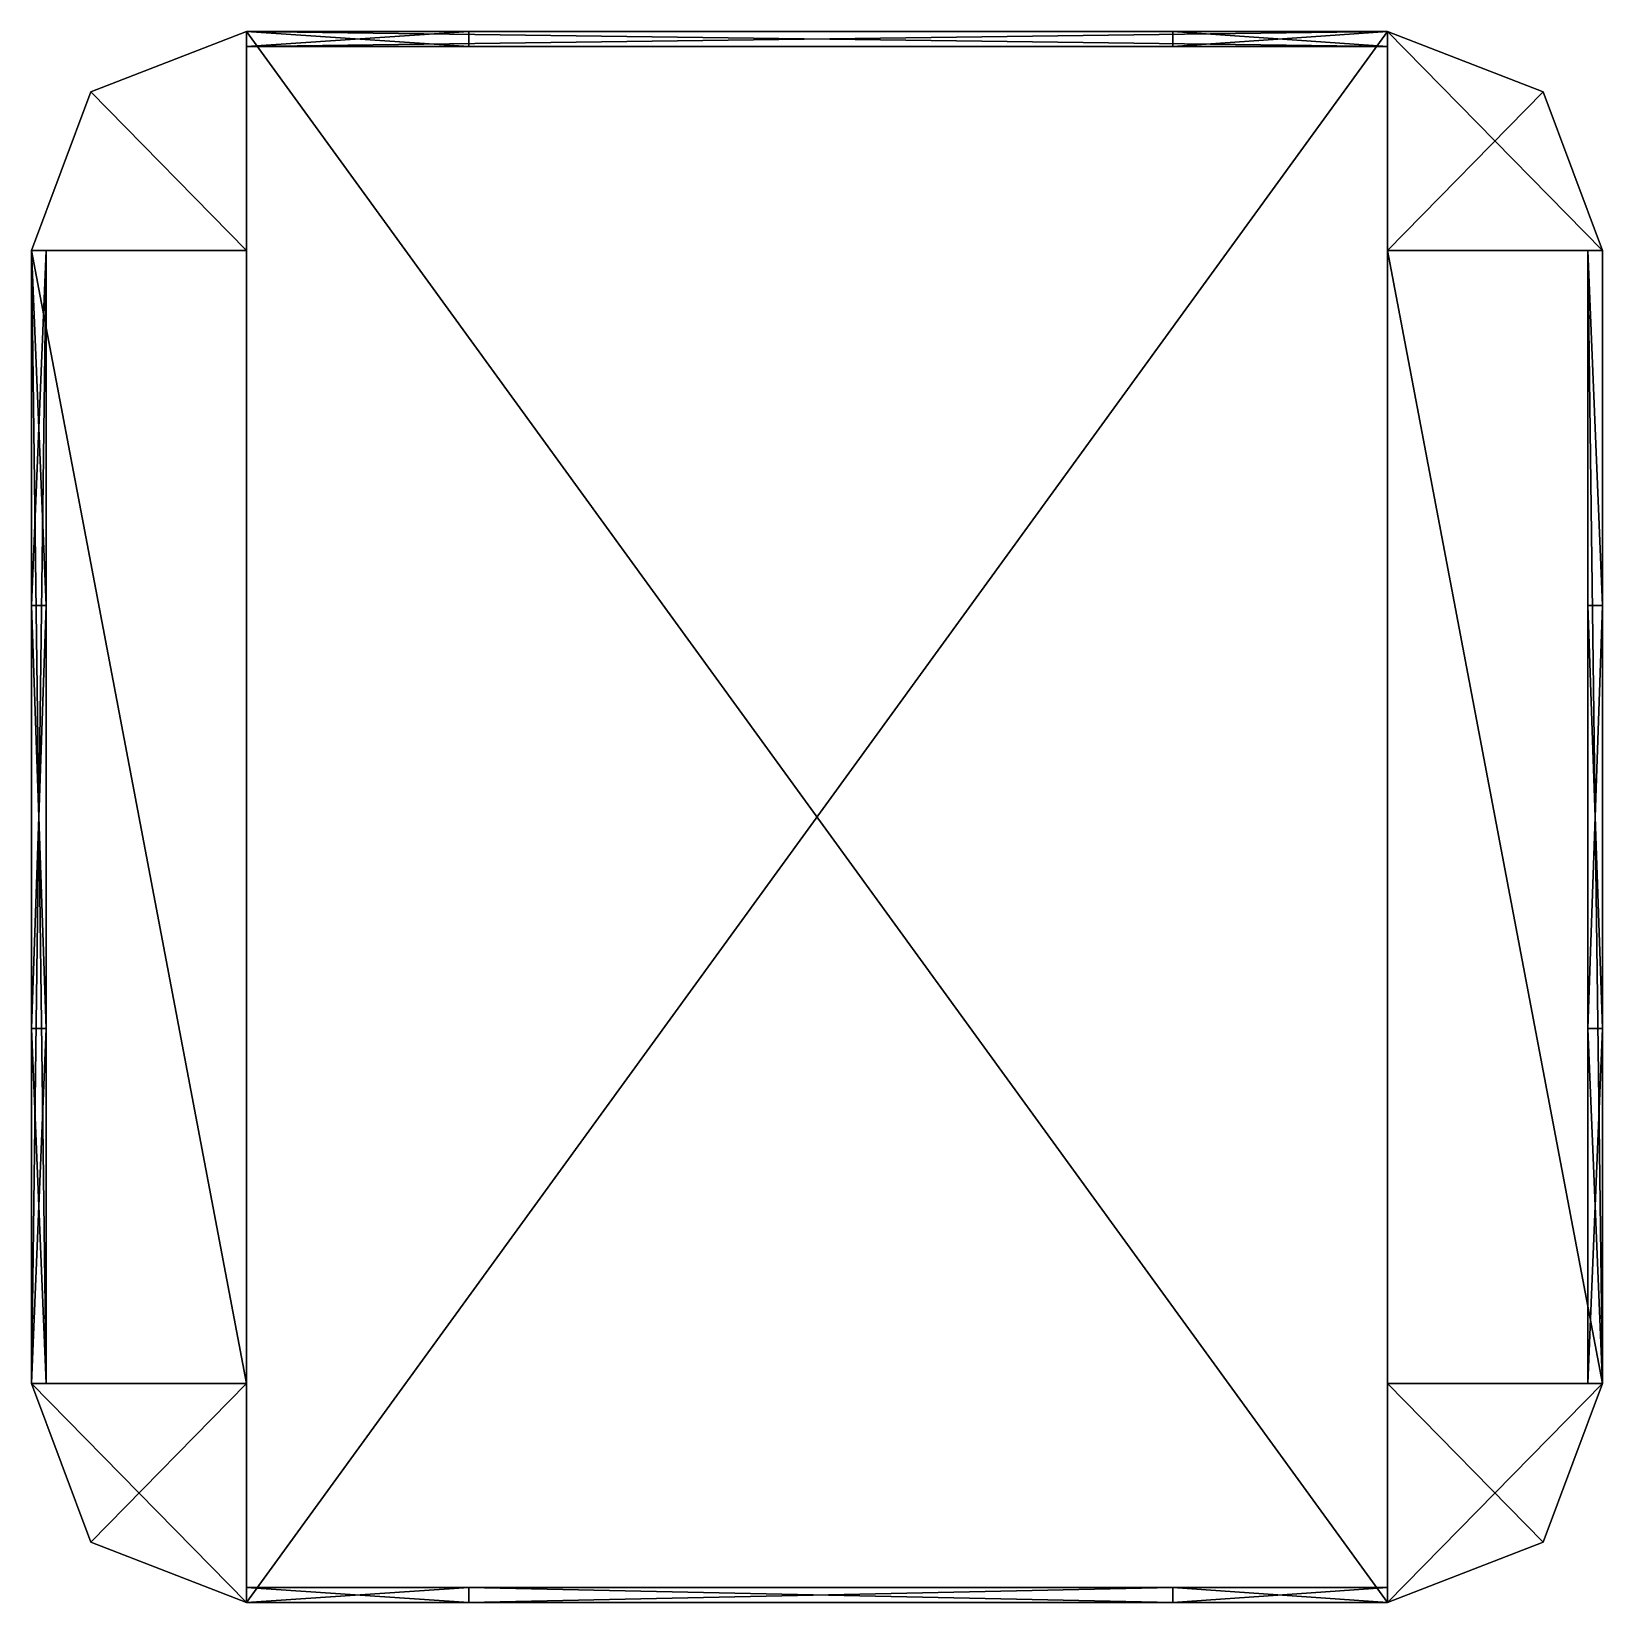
# Model space of a CAD drawing. Extents: x -768 to 1408, y -2048 to 918.
# Drawn here: x 512 to 768, y -128 to 128 of the extents above; entities that cross this region are included whole.
import ezdxf

# ---------------------------------------------------------------- set-up
doc = ezdxf.new("R2010")
doc.units = 0

msp = doc.modelspace()

# ---------------------------------------------------------------- meshes
at = {"layer": 'OBJECT267', "color": 50}
mesh = msp.add_polyface(dxfattribs=at)
corners = [(512, -34.461502, 87.172401), (512, 34.460938, 87.172401), (514.414978, 34.460938, 87.172401), (514.414978, -34.461502, 87.172401), (512, 34.460938, 40.827599), (512, -34.461502, 40.827599), (514.414978, -34.461502, 40.827599), (514.414978, 34.460938, 40.827599)]
mesh.append_faces([[corners[k] for k in face] for face in [(1, 3, 0), (5, 7, 4), (4, 0, 5), (6, 2, 7), (7, 1, 4), (5, 3, 6)]], dxfattribs={"vtx0": -1})
mesh.append_faces([[corners[k] for k in face] for face in [(1, 2, 3), (5, 6, 7), (4, 1, 0), (6, 3, 2), (7, 2, 1), (5, 0, 3)]], dxfattribs={"vtx2": -1})
at = {"layer": 'OBJECT268', "color": 50}
mesh = msp.add_polyface(dxfattribs=at)
corners = [(547.018982, -92.307701), (512, -92.307701), (521.658264, -118.153625), (547.018982, -128), (547.018982, -128, 128), (521.658264, -118.153625, 128), (512, -92.307701, 128), (547.018982, -92.307701, 128)]
mesh.append_faces([[corners[k] for k in face] for face in [(1, 3, 0), (5, 7, 4), (2, 4, 3), (1, 5, 2), (0, 6, 1), (3, 7, 0)]], dxfattribs={"vtx0": -1})
mesh.append_faces([[corners[k] for k in face] for face in [(1, 2, 3), (5, 6, 7), (2, 5, 4), (1, 6, 5), (0, 7, 6), (3, 4, 7)]], dxfattribs={"vtx2": -1})
at = {"layer": 'OBJECT269', "color": 50}
mesh = msp.add_polyface(dxfattribs=at)
corners = [(732.981018, -92.307701), (732.981018, -128), (758.339294, -118.154045), (768, -92.307701), (768, -92.307701, 128), (758.339294, -118.154045, 128), (732.981018, -128, 128), (732.981018, -92.307701, 128)]
mesh.append_faces([[corners[k] for k in face] for face in [(1, 3, 0), (5, 7, 4), (2, 4, 3), (1, 5, 2), (0, 6, 1), (3, 7, 0)]], dxfattribs={"vtx0": -1})
mesh.append_faces([[corners[k] for k in face] for face in [(1, 2, 3), (5, 6, 7), (2, 5, 4), (1, 6, 5), (0, 7, 6), (3, 4, 7)]], dxfattribs={"vtx2": -1})
at = {"layer": 'OBJECT270', "color": 50}
mesh = msp.add_polyface(dxfattribs=at)
corners = [(583.246094, -128, 125.792999), (547.018982, -128, 125.792999), (547.018982, -125.538002, 125.792999), (583.246094, -125.538002, 125.792999), (583.246094, -125.538002, 2.2069), (547.018982, -125.538002, 2.2069), (547.018982, -128, 2.2069), (583.246094, -128, 2.2069)]
mesh.append_faces([[corners[k] for k in face] for face in [(1, 3, 0), (5, 7, 4), (6, 0, 7), (4, 2, 5), (7, 3, 4), (5, 1, 6)]], dxfattribs={"vtx0": -1})
mesh.append_faces([[corners[k] for k in face] for face in [(1, 2, 3), (5, 6, 7), (6, 1, 0), (4, 3, 2), (7, 0, 3), (5, 2, 1)]], dxfattribs={"vtx2": -1})
at = {"layer": 'OBJECT271', "color": 50}
mesh = msp.add_polyface(dxfattribs=at)
corners = [(732.981018, -128, 125.792999), (697.960938, -128, 125.792999), (697.960938, -125.538002, 125.792999), (732.981018, -125.538002, 125.792999), (732.981018, -125.538002, 2.2069), (697.960938, -125.538002, 2.2069), (697.960938, -128, 2.2069), (732.981018, -128, 2.2069)]
mesh.append_faces([[corners[k] for k in face] for face in [(1, 3, 0), (5, 7, 4), (6, 0, 7), (4, 2, 5), (5, 1, 6), (7, 3, 4)]], dxfattribs={"vtx0": -1})
mesh.append_faces([[corners[k] for k in face] for face in [(1, 2, 3), (5, 6, 7), (6, 1, 0), (4, 3, 2), (5, 2, 1), (7, 0, 3)]], dxfattribs={"vtx2": -1})
at = {"layer": 'OBJECT272', "color": 50}
mesh = msp.add_polyface(dxfattribs=at)
corners = [(758.339905, 118.153442), (732.981018, 128), (732.981018, 92.307701), (768, 92.307701), (732.981018, 128, 128), (758.339905, 118.153442, 128), (768, 92.307701, 128), (732.981018, 92.307701, 128)]
mesh.append_faces([[corners[k] for k in face] for face in [(1, 3, 0), (5, 7, 4), (0, 4, 1), (3, 5, 0), (2, 6, 3), (1, 7, 2)]], dxfattribs={"vtx0": -1})
mesh.append_faces([[corners[k] for k in face] for face in [(1, 2, 3), (5, 6, 7), (0, 5, 4), (3, 6, 5), (2, 7, 6), (1, 4, 7)]], dxfattribs={"vtx2": -1})
at = {"layer": 'OBJECT273', "color": 50}
mesh = msp.add_polyface(dxfattribs=at)
corners = [(547.018982, 128), (521.659729, 118.154045), (512, 92.307701), (547.018982, 92.307701), (512, 92.307701, 128), (521.659729, 118.154045, 128), (547.018982, 128, 128), (547.018982, 92.307701, 128)]
mesh.append_faces([[corners[k] for k in face] for face in [(1, 3, 0), (5, 7, 4), (1, 4, 2), (0, 5, 1), (3, 6, 0), (2, 7, 3)]], dxfattribs={"vtx0": -1})
mesh.append_faces([[corners[k] for k in face] for face in [(1, 2, 3), (5, 6, 7), (1, 5, 4), (0, 6, 5), (3, 7, 6), (2, 4, 7)]], dxfattribs={"vtx2": -1})
at = {"layer": 'OBJECT274', "color": 50}
mesh = msp.add_polyface(dxfattribs=at)
corners = [(697.961975, -128, 12.1379), (583.246094, -128, 12.1379), (583.246094, -125.538002, 12.1379), (697.961975, -125.538002, 12.1379), (583.246094, -128, 2.2069), (697.961975, -128, 2.2069), (697.961975, -125.538002, 2.2069), (583.246094, -125.538002, 2.2069)]
mesh.append_faces([[corners[k] for k in face] for face in [(1, 3, 0), (1, 5, 4), (3, 7, 6), (2, 4, 7), (0, 6, 5), (7, 5, 6)]], dxfattribs={"vtx0": -1})
mesh.append_faces([[corners[k] for k in face] for face in [(1, 2, 3), (1, 0, 5), (3, 2, 7), (2, 1, 4), (0, 3, 6), (7, 4, 5)]], dxfattribs={"vtx2": -1})
at = {"layer": 'OBJECT275', "color": 50}
mesh = msp.add_polyface(dxfattribs=at)
corners = [(697.961975, -128, 125.792999), (583.246094, -128, 125.792999), (583.246094, -125.538002, 125.792999), (697.961975, -125.538002, 125.792999), (583.246094, -128, 115.862), (697.961975, -128, 115.862), (697.961975, -125.538002, 115.862), (583.246094, -125.538002, 115.862)]
mesh.append_faces([[corners[k] for k in face] for face in [(1, 3, 0), (1, 5, 4), (3, 7, 6), (2, 4, 7), (0, 6, 5), (7, 5, 6)]], dxfattribs={"vtx0": -1})
mesh.append_faces([[corners[k] for k in face] for face in [(1, 2, 3), (1, 0, 5), (3, 2, 7), (2, 1, 4), (0, 3, 6), (7, 4, 5)]], dxfattribs={"vtx2": -1})
at = {"layer": 'OBJECT276', "color": 50}
mesh = msp.add_polyface(dxfattribs=at)
corners = [(765.585938, -34.461502, 87.172401), (765.585938, 34.460938, 87.172401), (768, 34.460938, 87.172401), (768, -34.461502, 87.172401), (765.585938, 34.460938, 40.827599), (765.585938, -34.461502, 40.827599), (768, -34.461502, 40.827599), (768, 34.460938, 40.827599)]
mesh.append_faces([[corners[k] for k in face] for face in [(1, 3, 0), (5, 7, 4), (4, 0, 5), (6, 2, 7), (7, 1, 4), (5, 3, 6)]], dxfattribs={"vtx0": -1})
mesh.append_faces([[corners[k] for k in face] for face in [(1, 2, 3), (5, 6, 7), (4, 1, 0), (6, 3, 2), (7, 2, 1), (5, 0, 3)]], dxfattribs={"vtx2": -1})
at = {"layer": 'OBJECT277', "color": 50}
mesh = msp.add_polyface(dxfattribs=at)
corners = [(765.585938, -92.307709, 125.792999), (765.585938, 92.308594, 125.792999), (768, 92.308594, 125.792999), (768, -92.307709, 125.792999), (765.585022, 92.308594, 87.172401), (765.585022, -92.307709, 87.172401), (768, 92.307701, 87.172401), (768, -92.307709, 87.172401)]
mesh.append_faces([[corners[k] for k in face] for face in [(1, 3, 0), (1, 5, 4), (2, 4, 6), (3, 6, 7), (0, 7, 5), (4, 7, 6)]], dxfattribs={"vtx0": -1})
mesh.append_faces([[corners[k] for k in face] for face in [(1, 2, 3), (1, 0, 5), (2, 1, 4), (3, 2, 6), (0, 3, 7), (4, 5, 7)]], dxfattribs={"vtx2": -1})
at = {"layer": 'OBJECT278', "color": 50}
mesh = msp.add_polyface(dxfattribs=at)
corners = [(768, 92.308594, 2.2069), (765.585938, 92.308594, 2.2069), (765.585938, -92.307709, 2.2069), (768, -92.307709, 2.2069), (765.585022, -92.307709, 40.827599), (765.585022, 92.308594, 40.827599), (768, 92.307701, 40.827599), (768, -92.307709, 40.827599)]
mesh.append_faces([[corners[k] for k in face] for face in [(1, 3, 0), (2, 5, 4), (1, 6, 5), (0, 7, 6), (3, 4, 7), (5, 7, 4)]], dxfattribs={"vtx0": -1})
mesh.append_faces([[corners[k] for k in face] for face in [(1, 2, 3), (2, 1, 5), (1, 0, 6), (0, 3, 7), (3, 2, 4), (5, 6, 7)]], dxfattribs={"vtx2": -1})
at = {"layer": 'OBJECT279', "color": 50}
mesh = msp.add_polyface(dxfattribs=at)
corners = [(765.585022, 34.461498, 40.827599), (765.585022, 92.308594, 40.827599), (765.585022, 92.308594, 87.171875), (765.585022, 34.461498, 87.171875), (768, 92.307701, 40.827599), (768, 92.307701, 87.171875), (768, 34.461498, 40.827599), (768, 34.461498, 87.171875)]
mesh.append_faces([[corners[k] for k in face] for face in [(1, 3, 0), (1, 5, 2), (4, 7, 5), (2, 7, 3), (1, 6, 4), (6, 3, 7)]], dxfattribs={"vtx0": -1})
mesh.append_faces([[corners[k] for k in face] for face in [(1, 2, 3), (1, 4, 5), (4, 6, 7), (2, 5, 7), (1, 0, 6), (6, 0, 3)]], dxfattribs={"vtx2": -1})
at = {"layer": 'OBJECT280', "color": 50}
mesh = msp.add_polyface(dxfattribs=at)
corners = [(765.585022, -92.308594, 87.171875), (765.585022, -92.308594, 40.827599), (765.585022, -34.461498, 40.827599), (765.585022, -34.461498, 87.171875), (768, -34.461498, 40.827599), (768, -92.308594, 40.827599), (768, -92.308594, 87.171875), (768, -34.461498, 87.171875)]
mesh.append_faces([[corners[k] for k in face] for face in [(1, 3, 0), (5, 7, 4), (5, 0, 6), (3, 6, 0), (1, 4, 2), (2, 7, 3)]], dxfattribs={"vtx0": -1})
mesh.append_faces([[corners[k] for k in face] for face in [(1, 2, 3), (5, 6, 7), (5, 1, 0), (3, 7, 6), (1, 5, 4), (2, 4, 7)]], dxfattribs={"vtx2": -1})
at = {"layer": 'OBJECT281', "color": 50}
mesh = msp.add_polyface(dxfattribs=at)
corners = [(514.414978, -92.307709, 87.172401), (514.414978, -92.307709, 125.792969), (514.414978, 92.308594, 125.792969), (514.414978, 92.308594, 87.172401), (512, -92.307709, 125.792999), (512, 92.308594, 125.792999), (512, 92.307701, 87.172401), (512, -92.307709, 87.172401)]
mesh.append_faces([[corners[k] for k in face] for face in [(1, 3, 0), (5, 1, 4), (2, 6, 3), (5, 7, 6), (0, 4, 1), (3, 7, 0)]], dxfattribs={"vtx0": -1})
mesh.append_faces([[corners[k] for k in face] for face in [(1, 2, 3), (5, 2, 1), (2, 5, 6), (5, 4, 7), (0, 7, 4), (3, 6, 7)]], dxfattribs={"vtx2": -1})
at = {"layer": 'OBJECT282', "color": 50}
mesh = msp.add_polyface(dxfattribs=at)
corners = [(514.414978, 92.308594, 40.827599), (514.414978, 92.308594, 2.207031), (514.414978, -92.307709, 2.207031), (514.414978, -92.307709, 40.827599), (512, 92.308594, 2.2069), (512, -92.307709, 2.2069), (512, 92.307701, 40.827599), (512, -92.307709, 40.827599)]
mesh.append_faces([[corners[k] for k in face] for face in [(1, 3, 0), (1, 5, 2), (4, 0, 6), (5, 6, 7), (2, 7, 3), (6, 3, 7)]], dxfattribs={"vtx0": -1})
mesh.append_faces([[corners[k] for k in face] for face in [(1, 2, 3), (1, 4, 5), (4, 1, 0), (5, 4, 6), (2, 5, 7), (6, 0, 3)]], dxfattribs={"vtx2": -1})
at = {"layer": 'OBJECT283', "color": 50}
mesh = msp.add_polyface(dxfattribs=at)
corners = [(514.414978, 92.308594, 87.171875), (514.414978, 92.308594, 40.827599), (514.414978, 34.461498, 40.827599), (514.414978, 34.461498, 87.171875), (512, 92.307701, 87.171875), (512, 92.307701, 40.827599), (512, 34.461498, 40.827599), (512, 34.461498, 87.171875)]
mesh.append_faces([[corners[k] for k in face] for face in [(1, 3, 0), (5, 0, 4), (5, 7, 6), (4, 3, 7), (1, 6, 2), (2, 7, 3)]], dxfattribs={"vtx0": -1})
mesh.append_faces([[corners[k] for k in face] for face in [(1, 2, 3), (5, 1, 0), (5, 4, 7), (4, 0, 3), (1, 5, 6), (2, 6, 7)]], dxfattribs={"vtx2": -1})
at = {"layer": 'OBJECT284', "color": 50}
mesh = msp.add_polyface(dxfattribs=at)
corners = [(514.414978, -34.461498, 40.827599), (514.414978, -92.308594, 40.827599), (514.414978, -92.308594, 87.171875), (514.414978, -34.461498, 87.171875), (512, -92.308594, 87.171875), (512, -92.308594, 40.827599), (512, -34.461498, 40.827599), (512, -34.461498, 87.171875)]
mesh.append_faces([[corners[k] for k in face] for face in [(1, 3, 0), (5, 7, 4), (1, 4, 2), (7, 2, 4), (5, 0, 6), (6, 3, 7)]], dxfattribs={"vtx0": -1})
mesh.append_faces([[corners[k] for k in face] for face in [(1, 2, 3), (5, 6, 7), (1, 5, 4), (7, 3, 2), (5, 1, 0), (6, 0, 3)]], dxfattribs={"vtx2": -1})
at = {"layer": 'OBJECT285', "color": 50}
mesh = msp.add_polyface(dxfattribs=at)
corners = [(732.980469, 125.538002, 87.171875), (732.980469, 125.538002, 40.827599), (697.961975, 125.538002, 40.827599), (697.961975, 125.538002, 87.171875), (697.961975, 128, 40.827599), (732.980469, 128, 40.827599), (732.980469, 128, 87.171875), (697.961975, 128, 87.171875)]
mesh.append_faces([[corners[k] for k in face] for face in [(1, 3, 0), (5, 7, 4), (5, 0, 6), (3, 6, 0), (4, 1, 5), (2, 7, 3)]], dxfattribs={"vtx0": -1})
mesh.append_faces([[corners[k] for k in face] for face in [(1, 2, 3), (5, 6, 7), (5, 1, 0), (3, 7, 6), (4, 2, 1), (2, 4, 7)]], dxfattribs={"vtx2": -1})
at = {"layer": 'OBJECT286', "color": 50}
mesh = msp.add_polyface(dxfattribs=at)
corners = [(583.244995, 125.538002, 40.827599), (547.019531, 125.538002, 40.827599), (547.019531, 125.538002, 87.171875), (583.244995, 125.538002, 87.171875), (547.019531, 128, 87.171875), (547.019531, 128, 40.827599), (583.244995, 128, 40.827599), (583.244995, 128, 87.171875)]
mesh.append_faces([[corners[k] for k in face] for face in [(1, 3, 0), (5, 7, 4), (1, 4, 2), (2, 7, 3), (5, 0, 6), (6, 3, 7)]], dxfattribs={"vtx0": -1})
mesh.append_faces([[corners[k] for k in face] for face in [(1, 2, 3), (5, 6, 7), (1, 5, 4), (2, 4, 7), (5, 1, 0), (6, 0, 3)]], dxfattribs={"vtx2": -1})
at = {"layer": 'OBJECT287', "color": 50}
mesh = msp.add_polyface(dxfattribs=at)
corners = [(547.019531, 125.538002, 115.862), (547.019531, 125.538002, 125.792969), (732.981018, 125.538002, 125.792969), (732.981018, 125.538002, 115.862), (732.981018, 128, 115.862), (732.981018, 128, 125.792969), (547.019531, 128, 125.792969), (547.019531, 128, 115.862)]
mesh.append_faces([[corners[k] for k in face] for face in [(1, 3, 0), (5, 7, 4), (1, 5, 2), (0, 6, 1), (4, 2, 5), (7, 3, 4)]], dxfattribs={"vtx0": -1})
mesh.append_faces([[corners[k] for k in face] for face in [(1, 2, 3), (5, 6, 7), (1, 6, 5), (0, 7, 6), (4, 3, 2), (7, 0, 3)]], dxfattribs={"vtx2": -1})
at = {"layer": 'OBJECT288', "color": 50}
mesh = msp.add_polyface(dxfattribs=at)
corners = [(583.244995, 125.538002, 87.171875), (547.019531, 125.538002, 87.171875), (547.019531, 125.538002, 115.862), (583.244995, 125.538002, 115.862), (547.019531, 128, 115.862), (547.019531, 128, 87.171875), (583.244995, 128, 87.171875), (583.244995, 128, 115.862)]
mesh.append_faces([[corners[k] for k in face] for face in [(1, 3, 0), (5, 7, 4), (1, 4, 2), (5, 0, 6), (2, 7, 3), (6, 3, 7)]], dxfattribs={"vtx0": -1})
mesh.append_faces([[corners[k] for k in face] for face in [(1, 2, 3), (5, 6, 7), (1, 5, 4), (5, 1, 0), (2, 4, 7), (6, 0, 3)]], dxfattribs={"vtx2": -1})
at = {"layer": 'OBJECT289', "color": 50}
mesh = msp.add_polyface(dxfattribs=at)
corners = [(732.980469, 125.538002, 115.862), (732.980469, 125.538002, 87.171875), (697.961975, 125.538002, 87.171875), (697.961975, 125.538002, 115.862), (697.961975, 128, 87.171875), (732.980469, 128, 87.171875), (732.980469, 128, 115.862), (697.961975, 128, 115.862)]
mesh.append_faces([[corners[k] for k in face] for face in [(1, 3, 0), (5, 7, 4), (5, 0, 6), (4, 1, 5), (3, 6, 0), (2, 7, 3)]], dxfattribs={"vtx0": -1})
mesh.append_faces([[corners[k] for k in face] for face in [(1, 2, 3), (5, 6, 7), (5, 1, 0), (4, 2, 1), (3, 7, 6), (2, 4, 7)]], dxfattribs={"vtx2": -1})
at = {"layer": 'OBJECT290', "color": 50}
mesh = msp.add_polyface(dxfattribs=at)
corners = [(732.981018, 125.538002, 12.1379), (732.981018, 125.538002, 2.207031), (547.019531, 125.538002, 2.207031), (547.019531, 125.538002, 12.1379), (547.019531, 128, 12.1379), (547.019531, 128, 2.207031), (732.981018, 128, 2.207031), (732.981018, 128, 12.1379)]
mesh.append_faces([[corners[k] for k in face] for face in [(1, 3, 0), (5, 7, 4), (5, 1, 6), (2, 4, 3), (6, 0, 7), (3, 7, 0)]], dxfattribs={"vtx0": -1})
mesh.append_faces([[corners[k] for k in face] for face in [(1, 2, 3), (5, 6, 7), (5, 2, 1), (2, 5, 4), (6, 1, 0), (3, 4, 7)]], dxfattribs={"vtx2": -1})
at = {"layer": 'OBJECT291', "color": 50}
mesh = msp.add_polyface(dxfattribs=at)
corners = [(583.244995, 125.538002, 12.1379), (547.019531, 125.538002, 12.1379), (547.019531, 125.538002, 40.828125), (583.244995, 125.538002, 40.828125), (547.019531, 128, 40.828125), (547.019531, 128, 12.1379), (583.244995, 128, 12.1379), (583.244995, 128, 40.828125)]
mesh.append_faces([[corners[k] for k in face] for face in [(1, 3, 0), (5, 7, 4), (1, 4, 2), (2, 7, 3), (5, 0, 6), (6, 3, 7)]], dxfattribs={"vtx0": -1})
mesh.append_faces([[corners[k] for k in face] for face in [(1, 2, 3), (5, 6, 7), (1, 5, 4), (2, 4, 7), (5, 1, 0), (6, 0, 3)]], dxfattribs={"vtx2": -1})
at = {"layer": 'OBJECT292', "color": 50}
mesh = msp.add_polyface(dxfattribs=at)
corners = [(732.980469, 125.538002, 40.828125), (732.980469, 125.538002, 12.1379), (697.961975, 125.538002, 12.1379), (697.961975, 125.538002, 40.828125), (697.961975, 128, 12.1379), (732.980469, 128, 12.1379), (732.980469, 128, 40.828125), (697.961975, 128, 40.828125)]
mesh.append_faces([[corners[k] for k in face] for face in [(1, 3, 0), (5, 7, 4), (5, 0, 6), (3, 6, 0), (4, 1, 5), (2, 7, 3)]], dxfattribs={"vtx0": -1})
mesh.append_faces([[corners[k] for k in face] for face in [(1, 2, 3), (5, 6, 7), (5, 1, 0), (3, 7, 6), (4, 2, 1), (2, 4, 7)]], dxfattribs={"vtx2": -1})
at = {"layer": 'OBJECT293', "color": 50}
mesh = msp.add_polyface(dxfattribs=at)
corners = [(512, -92.307709, 2.2069), (512, 92.308594, 2.2069), (547.018982, 92.308594, 2.2069), (547.018982, -92.307709, 2.2069), (512, 92.307701), (547.018982, 92.307701), (512, -92.307709), (547.018982, -92.307709)]
mesh.append_faces([[corners[k] for k in face] for face in [(1, 3, 0), (5, 1, 4), (4, 7, 5), (4, 0, 6), (2, 7, 3), (6, 3, 7)]], dxfattribs={"vtx0": -1})
mesh.append_faces([[corners[k] for k in face] for face in [(1, 2, 3), (5, 2, 1), (4, 6, 7), (4, 1, 0), (2, 5, 7), (6, 0, 3)]], dxfattribs={"vtx2": -1})
at = {"layer": 'OBJECT294', "color": 50}
mesh = msp.add_polyface(dxfattribs=at)
corners = [(732.981018, -128, 2.2069), (547.019531, -128, 2.2069), (547.019531, 128, 2.2069), (732.981018, 128, 2.2069), (547.019531, 128), (732.981018, 128), (732.981018, -128), (547.019531, -128)]
mesh.append_faces([[corners[k] for k in face] for face in [(1, 3, 0), (2, 5, 3), (7, 0, 6), (2, 7, 4), (4, 6, 5), (0, 5, 6)]], dxfattribs={"vtx0": -1})
mesh.append_faces([[corners[k] for k in face] for face in [(1, 2, 3), (2, 4, 5), (7, 1, 0), (2, 1, 7), (4, 7, 6), (0, 3, 5)]], dxfattribs={"vtx2": -1})
at = {"layer": 'OBJECT295', "color": 50}
mesh = msp.add_polyface(dxfattribs=at)
corners = [(732.980469, -92.307709, 2.2069), (732.980469, 92.308594, 2.2069), (768, 92.308594, 2.2069), (768, -92.307709, 2.2069), (732.980469, 92.307701), (768, 92.307701), (732.980469, -92.307709), (768, -92.307709)]
mesh.append_faces([[corners[k] for k in face] for face in [(1, 3, 0), (5, 1, 4), (4, 7, 5), (4, 0, 6), (2, 7, 3), (6, 3, 7)]], dxfattribs={"vtx0": -1})
mesh.append_faces([[corners[k] for k in face] for face in [(1, 2, 3), (5, 2, 1), (4, 6, 7), (4, 1, 0), (2, 5, 7), (6, 0, 3)]], dxfattribs={"vtx2": -1})
at = {"layer": 'OBJECT296', "color": 50}
mesh = msp.add_polyface(dxfattribs=at)
corners = [(547.018982, 92.308594, 125.792999), (512, 92.308594, 125.792999), (512, -92.307709, 125.792999), (547.018982, -92.307709, 125.792999), (547.018982, 92.307701, 128), (512, 92.307701, 128), (512, -92.307709, 128), (547.018982, -92.307709, 128)]
mesh.append_faces([[corners[k] for k in face] for face in [(1, 3, 0), (0, 5, 1), (5, 7, 6), (1, 6, 2), (0, 7, 4), (2, 7, 3)]], dxfattribs={"vtx0": -1})
mesh.append_faces([[corners[k] for k in face] for face in [(1, 2, 3), (0, 4, 5), (5, 4, 7), (1, 5, 6), (0, 3, 7), (2, 6, 7)]], dxfattribs={"vtx2": -1})
at = {"layer": 'OBJECT297', "color": 50}
mesh = msp.add_polyface(dxfattribs=at)
corners = [(732.981018, 128, 125.792999), (547.019531, 128, 125.792999), (547.019531, -128, 125.792999), (732.981018, -128, 125.792999), (547.019531, 128, 128), (732.981018, 128, 128), (547.019531, -128, 128), (732.981018, -128, 128)]
mesh.append_faces([[corners[k] for k in face] for face in [(1, 3, 0), (1, 5, 4), (2, 7, 3), (2, 4, 6), (6, 5, 7), (0, 7, 5)]], dxfattribs={"vtx0": -1})
mesh.append_faces([[corners[k] for k in face] for face in [(1, 2, 3), (1, 0, 5), (2, 6, 7), (2, 1, 4), (6, 4, 5), (0, 3, 7)]], dxfattribs={"vtx2": -1})
at = {"layer": 'OBJECT298', "color": 50}
mesh = msp.add_polyface(dxfattribs=at)
corners = [(768, 92.308594, 125.792999), (732.980469, 92.308594, 125.792999), (732.980469, -92.307709, 125.792999), (768, -92.307709, 125.792999), (768, 92.307701, 128), (732.980469, 92.307701, 128), (732.980469, -92.307709, 128), (768, -92.307709, 128)]
mesh.append_faces([[corners[k] for k in face] for face in [(1, 3, 0), (0, 5, 1), (5, 7, 6), (1, 6, 2), (0, 7, 4), (2, 7, 3)]], dxfattribs={"vtx0": -1})
mesh.append_faces([[corners[k] for k in face] for face in [(1, 2, 3), (0, 4, 5), (5, 4, 7), (1, 5, 6), (0, 3, 7), (2, 6, 7)]], dxfattribs={"vtx2": -1})

doc.saveas('drawing.dxf')
